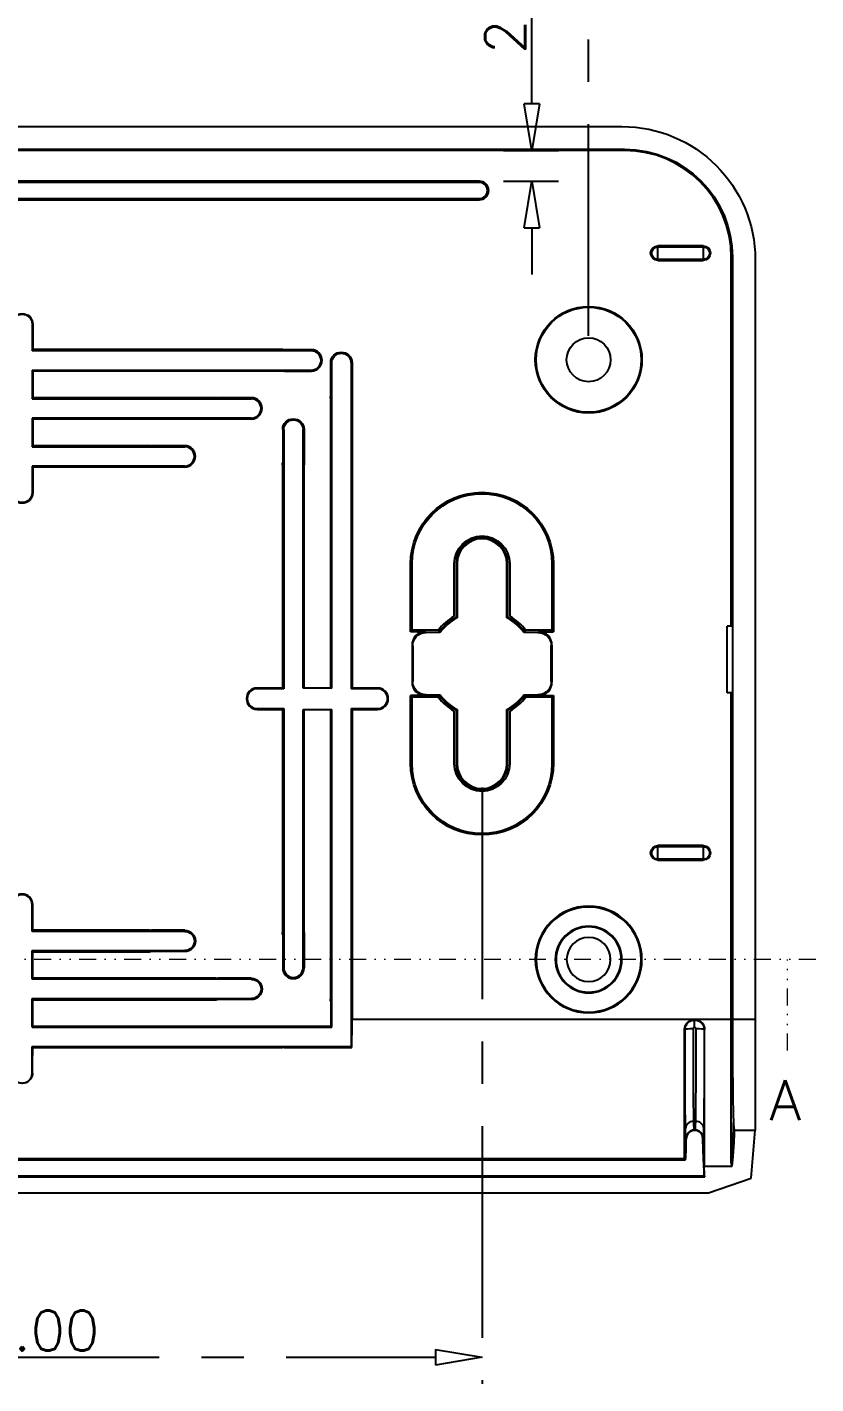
# Model space of a CAD drawing. Header units: millimetres. Extents: x 3683 to 5830, y 1279 to 1555.
# Drawn here: x 3800.8 to 3859.9, y 1395.7 to 1497.5 of the extents above; entities that cross this region are included whole.
import ezdxf

# ---------------------------------------------------------------- set-up
doc = ezdxf.new("R2010")
doc.units = ezdxf.units.MM
doc.header["$LTSCALE"] = 0.5
doc.linetypes.add('CENTER', pattern=[50.8, 31.75, -6.35, 6.35, -6.35])
doc.linetypes.add('DIVIDE', pattern=[31.75, 12.7, -6.35, 0, -6.35, 0, -6.35])
for name, color, linetype, true_color in [('1', 7, 'Continuous', 0xffffff), ('112', 7, 'Continuous', 0xffffff), ('30', 7, 'Continuous', 0xffffff)]:
    doc.layers.add(name, color=color, linetype=linetype, true_color=true_color)
doc.layers.add('dim', color=82, linetype='Continuous', lineweight=9)
doc.layers.add('hatch', color=56, linetype='Continuous', lineweight=9)
doc.styles.add('blockfont', font='simplex.shx', dxfattribs={"bigfont": 'bigfont'})
doc.styles.get("Standard").update_dxf_attribs({"font": 'txt', "bigfont": 'gbcbig.shx'})
doc.dimstyles.new('VT-3.00', dxfattribs={"dimtxt": 3, "dimasz": 3.5, "dimexe": 2, "dimexo": 1.8, "dimgap": 0.5, "dimtad": 1, "dimzin": 0, "dimdsep": 46, "dimtxsty": 'Standard', "dimblk": 'CLOSEDBLANK', "dimcen": 0.3, "dimclrd": 1, "dimclre": 1, "dimclrt": 7, "dimadec": 1, "dimazin": 0, "dimtfac": 1, "dimtofl": 0, "dimtmove": 0, "dimatfit": 3, "dimldrblk": 'CLOSEDBLANK', "dimfxl": 0, "dimtolj": 1, "dimtzin": 0, "dimarcsym": 0})

# ---------------------------------------------------------------- blocks, each defined once
blk = doc.blocks.new('_ClosedBlank')
at = {"color": 0, "linetype": 'ByBlock', "lineweight": -2}
for p, q in [((-1, 0.167), (0, 0)), ((-1, 0.167), (-1, -0.167)), ((0, 0), (-1, -0.167))]:
    blk.add_line(p, q, dxfattribs=at)
blk = doc.blocks.new('*D2')
at = {"layer": 'Defpoints', "color": 0, "linetype": 'CENTER'}
for p in [(8313.66, 3101.62), (8228.66, 3065.13), (8313.66, 3065.13)]:
    blk.add_point(p, dxfattribs=at)
at = {"layer": 'dim', "color": 1, "linetype": 'CENTER', "lineweight": -2}
for p, q in [((8228.66, 3066.93), (8228.66, 3103.62)), ((8313.66, 3066.93), (8313.66, 3103.62)), ((8232.16, 3101.62), (8310.16, 3101.62))]:
    blk.add_line(p, q, dxfattribs=at)
at = {"layer": 'dim', "color": 1, "linetype": 'CENTER', "lineweight": -2, "xscale": 3.5, "yscale": 3.5, "zscale": 3.5, "rotation": 180}
blk.add_blockref('_ClosedBlank', (8228.66, 3101.62), dxfattribs=at)
at = {"layer": 'dim', "color": 1, "linetype": 'CENTER', "lineweight": -2, "xscale": 3.5, "yscale": 3.5, "zscale": 3.5}
blk.add_blockref('_ClosedBlank', (8313.66, 3101.62), dxfattribs=at)
at = {"layer": 'dim', "color": 7, "linetype": 'CENTER', "insert": (8271.16, 3103.62), "char_height": 3, "attachment_point": 5}
blk.add_mtext('\\A1;85.00', dxfattribs=at)
blk = doc.blocks.new('*D4')
at = {"layer": 'Defpoints', "color": 0, "linetype": 'CENTER'}
for p in [(8236.66, 3034.83), (8305.66, 3034.83), (8305.66, 2990.29)]:
    blk.add_point(p, dxfattribs=at)
at = {"layer": 'dim', "color": 1, "linetype": 'CENTER', "lineweight": -2}
for p, q in [((8236.66, 3033.03), (8236.66, 2988.29)), ((8305.66, 3033.03), (8305.66, 2988.29)), ((8240.16, 2990.29), (8302.16, 2990.29))]:
    blk.add_line(p, q, dxfattribs=at)
at = {"layer": 'dim', "color": 1, "linetype": 'CENTER', "lineweight": -2, "xscale": 3.5, "yscale": 3.5, "zscale": 3.5, "rotation": 180}
blk.add_blockref('_ClosedBlank', (8236.66, 2990.29), dxfattribs=at)
at = {"layer": 'dim', "color": 1, "linetype": 'CENTER', "lineweight": -2, "xscale": 3.5, "yscale": 3.5, "zscale": 3.5}
blk.add_blockref('_ClosedBlank', (8305.66, 2990.29), dxfattribs=at)
at = {"layer": 'dim', "color": 7, "linetype": 'CENTER', "insert": (8271.16, 2992.29), "char_height": 3, "attachment_point": 5}
blk.add_mtext('\\A1;69.00', dxfattribs=at)
blk = doc.blocks.new('*D75')
at = {"layer": 'Defpoints', "color": 0, "linetype": 'CENTER'}
for p in [(8305.46, 3080.83), (8309.4, 3080.83), (8305.46, 3078.53)]:
    blk.add_point(p, dxfattribs=at)
at = {"layer": 'dim', "color": 1, "linetype": 'CENTER', "lineweight": -2}
for p, q in [((8309.4, 3084.33), (8309.4, 3097.33)), ((8307.26, 3080.83), (8311.4, 3080.83)), ((8307.26, 3078.53), (8311.4, 3078.53)), ((8309.4, 3075.03), (8309.4, 3071.53))]:
    blk.add_line(p, q, dxfattribs=at)
at = {"layer": 'dim', "color": 1, "linetype": 'CENTER', "lineweight": -2, "xscale": 3.5, "yscale": 3.5, "zscale": 3.5}
for p, rotation in [((8309.4, 3080.83), 270), ((8309.4, 3078.53), 90)]:
    blk.add_blockref('_ClosedBlank', p, dxfattribs=dict(at, rotation=rotation))
at = {"layer": 'dim', "color": 7, "linetype": 'CENTER', "insert": (8307.4, 3092.58), "char_height": 3, "attachment_point": 5, "rotation": 90}
blk.add_mtext('\\A1;2.30', dxfattribs=at)

msp = doc.modelspace()

# ---------------------------------------------------------------- linework, layer by layer
at = {"layer": '112', "color": 7}
for p, q in [((3755.4, 1490), (3845.4, 1490)), ((3755.2, 1488.294), (3845.6, 1488.294)), ((3845.6, 1488.294), (3845.6, 1488.2)), ((3845.6, 1488.2), (3755.2, 1488.2)), ((3834.7, 1485.9), (3766.1, 1485.9)), ((3834.7, 1485.806), (3766.1, 1485.806)), ((3834.7, 1485.806), (3834.7, 1485.9)), ((3766.1, 1484.594), (3834.7, 1484.594)), ((3766.1, 1484.5), (3834.7, 1484.5)), ((3834.7, 1484.594), (3834.7, 1484.5)), ((3848.1, 1480.97), (3848.1, 1481.047)), ((3851.5, 1481.047), (3848.1, 1481.047)), ((3848.1, 1480.97), (3851.5, 1480.97)), ((3848.1, 1480.03), (3848.1, 1480.97)), ((3851.5, 1481.047), (3851.5, 1480.97)), ((3851.5, 1480.97), (3851.5, 1480.03)), ((3853.6, 1480.2), (3853.695, 1480.2)), ((3853.695, 1480.2), (3853.695, 1423)), ((3851.5, 1480.03), (3848.1, 1480.03)), ((3848.1, 1479.953), (3848.1, 1480.03)), ((3848.1, 1479.953), (3851.5, 1479.953)), ((3851.5, 1480.03), (3851.5, 1479.953)), ((3855.4, 1480), (3855.4, 1423)), ((3801.148, 1475.171), (3801.148, 1473.171)), ((3801.148, 1475.171), (3801.2, 1475.171)), ((3801.2, 1475.171), (3801.2, 1473.268)), ((3801.148, 1473.171), (3801.183, 1473.224)), ((3822.1, 1473.171), (3801.148, 1473.171)), ((3801.2, 1473.268), (3801.183, 1473.224)), ((3801.183, 1473.224), (3819.903, 1473.224)), ((3819.947, 1473.268), (3801.2, 1473.268)), ((3822.1, 1473.25), (3820.103, 1473.25)), ((3822.1, 1473.25), (3822.1, 1473.171)), ((3823.55, 1469.774), (3823.55, 1472.272)), ((3823.55, 1472.272), (3823.629, 1472.272)), ((3823.629, 1447.872), (3823.629, 1472.272)), ((3825.072, 1472.272), (3825.072, 1447.819)), ((3825.15, 1472.272), (3825.072, 1472.272)), ((3825.15, 1472.272), (3825.15, 1469.774)), ((3801.148, 1471.729), (3801.183, 1471.676)), ((3801.148, 1471.729), (3822.1, 1471.729)), ((3801.148, 1471.729), (3801.148, 1469.571)), ((3819.903, 1471.676), (3801.183, 1471.676)), ((3801.183, 1471.676), (3801.2, 1471.633)), ((3801.2, 1471.633), (3801.2, 1469.668)), ((3819.947, 1471.633), (3801.2, 1471.633)), ((3820.103, 1471.65), (3822.1, 1471.65)), ((3822.1, 1471.65), (3822.1, 1471.729)), ((3801.148, 1469.571), (3801.183, 1469.624)), ((3801.148, 1469.571), (3817.6, 1469.571)), ((3801.2, 1469.668), (3801.183, 1469.624)), ((3814.903, 1469.624), (3801.183, 1469.624)), ((3801.2, 1469.668), (3814.947, 1469.668)), ((3817.6, 1469.65), (3815.103, 1469.65)), ((3817.6, 1469.65), (3817.6, 1469.571)), ((3823.533, 1469.618), (3823.533, 1447.872)), ((3823.577, 1469.574), (3823.577, 1447.872)), ((3825.124, 1447.854), (3825.124, 1469.574)), ((3825.168, 1469.618), (3825.168, 1447.872)), ((3801.148, 1468.129), (3801.183, 1468.076)), ((3817.6, 1468.129), (3801.148, 1468.129)), ((3801.148, 1468.129), (3801.148, 1465.971)), ((3814.903, 1468.076), (3801.183, 1468.076)), ((3801.183, 1468.076), (3801.2, 1468.033)), ((3801.2, 1468.033), (3801.2, 1466.068)), ((3814.947, 1468.033), (3801.2, 1468.033)), ((3817.6, 1468.05), (3815.103, 1468.05)), ((3817.6, 1468.05), (3817.6, 1468.129)), ((3819.95, 1467.272), (3819.95, 1464.774)), ((3819.95, 1467.272), (3820.029, 1467.272)), ((3820.029, 1467.272), (3820.029, 1447.819)), ((3821.472, 1447.872), (3821.472, 1467.272)), ((3821.55, 1467.272), (3821.472, 1467.272)), ((3821.55, 1467.272), (3821.55, 1464.774)), ((3801.148, 1465.971), (3801.183, 1466.024)), ((3801.148, 1465.971), (3812.6, 1465.971)), ((3801.2, 1466.068), (3801.183, 1466.024)), ((3809.903, 1466.024), (3801.183, 1466.024)), ((3801.2, 1466.068), (3809.947, 1466.068)), ((3812.6, 1466.05), (3810.103, 1466.05)), ((3812.6, 1466.05), (3812.6, 1465.971)), ((3801.148, 1464.529), (3801.183, 1464.476)), ((3812.6, 1464.529), (3801.148, 1464.529)), ((3801.148, 1464.529), (3801.148, 1462.529)), ((3809.903, 1464.476), (3801.183, 1464.476)), ((3801.183, 1464.476), (3801.2, 1464.433)), ((3801.2, 1464.433), (3801.2, 1462.529)), ((3809.947, 1464.433), (3801.2, 1464.433)), ((3812.6, 1464.45), (3810.103, 1464.45)), ((3812.6, 1464.45), (3812.6, 1464.529)), ((3819.933, 1464.618), (3819.933, 1447.872)), ((3819.977, 1464.574), (3819.977, 1447.854)), ((3821.524, 1464.574), (3821.524, 1447.872)), ((3821.568, 1447.872), (3821.568, 1464.618)), ((3801.148, 1462.529), (3801.2, 1462.529)), ((3829.546, 1452.095), (3829.546, 1457.2)), ((3829.65, 1457.2), (3829.546, 1457.2)), ((3829.65, 1452.2), (3829.65, 1457.2)), ((3832.819, 1453.269), (3832.819, 1457.2)), ((3832.95, 1457.2), (3833.029, 1457.2)), ((3832.95, 1457.2), (3832.95, 1453.193)), ((3833.029, 1457.2), (3833.029, 1453.146)), ((3836.85, 1457.2), (3836.772, 1457.2)), ((3836.772, 1453.146), (3836.772, 1457.2)), ((3836.85, 1453.193), (3836.85, 1457.2)), ((3836.982, 1457.2), (3836.982, 1453.269)), ((3840.15, 1457.2), (3840.15, 1452.2)), ((3840.15, 1457.2), (3840.255, 1457.2)), ((3840.255, 1457.2), (3840.255, 1452.095)), ((3829.65, 1452.2), (3829.546, 1452.095)), ((3830.649, 1452.095), (3829.546, 1452.095)), ((3831.612, 1452.2), (3829.65, 1452.2)), ((3830.701, 1452.043), (3830.649, 1452.095)), ((3831.756, 1452.043), (3830.701, 1452.043)), ((3839.099, 1452.043), (3838.045, 1452.043)), ((3840.15, 1452.2), (3838.189, 1452.2)), ((3839.152, 1452.095), (3839.099, 1452.043)), ((3839.152, 1452.095), (3840.255, 1452.095)), ((3840.15, 1452.2), (3840.255, 1452.095)), ((3829.65, 1451.097), (3829.65, 1448.304)), ((3829.65, 1451.097), (3829.703, 1451.044)), ((3829.703, 1451.044), (3829.703, 1448.356)), ((3840.098, 1451.044), (3840.15, 1451.097)), ((3840.098, 1448.356), (3840.098, 1451.044)), ((3840.15, 1451.097), (3840.15, 1448.304)), ((3819.933, 1447.872), (3818.029, 1447.872)), ((3818.029, 1447.819), (3818.029, 1447.872)), ((3820.029, 1447.819), (3818.029, 1447.819)), ((3819.977, 1447.854), (3819.933, 1447.872)), ((3820.029, 1447.819), (3819.977, 1447.854)), ((3823.629, 1447.872), (3821.472, 1447.872)), ((3825.072, 1447.819), (3825.124, 1447.854)), ((3827.072, 1447.819), (3825.072, 1447.819)), ((3825.168, 1447.872), (3825.124, 1447.854)), ((3827.072, 1447.872), (3825.168, 1447.872)), ((3827.072, 1447.819), (3827.072, 1447.872)), ((3829.703, 1448.356), (3829.65, 1448.304)), ((3840.15, 1448.304), (3840.098, 1448.356)), ((3829.65, 1447.2), (3829.546, 1447.305)), ((3830.649, 1447.305), (3829.546, 1447.305)), ((3829.546, 1442.2), (3829.546, 1447.305)), ((3829.65, 1447.2), (3831.612, 1447.2)), ((3829.65, 1442.2), (3829.65, 1447.2)), ((3830.649, 1447.305), (3830.701, 1447.357)), ((3830.701, 1447.357), (3831.756, 1447.357)), ((3838.045, 1447.357), (3839.099, 1447.357)), ((3838.189, 1447.2), (3840.15, 1447.2)), ((3839.099, 1447.357), (3839.152, 1447.305)), ((3839.152, 1447.305), (3840.255, 1447.305)), ((3840.15, 1447.2), (3840.255, 1447.305)), ((3840.15, 1447.2), (3840.15, 1442.2)), ((3840.255, 1447.305), (3840.255, 1442.2)), ((3853.6, 1423), (3853.6, 1447.5)), ((3818.029, 1446.324), (3818.029, 1446.272)), ((3818.029, 1446.324), (3820.029, 1446.324)), ((3818.029, 1446.272), (3819.933, 1446.272)), ((3819.933, 1446.272), (3819.977, 1446.289)), ((3819.933, 1446.272), (3819.933, 1429.525)), ((3819.977, 1446.289), (3820.029, 1446.324)), ((3819.977, 1446.289), (3819.977, 1429.569)), ((3820.029, 1446.324), (3820.029, 1426.872)), ((3821.472, 1426.872), (3821.472, 1446.272)), ((3821.472, 1446.272), (3823.629, 1446.272)), ((3821.524, 1446.272), (3821.524, 1429.569)), ((3821.568, 1429.525), (3821.568, 1446.272)), ((3823.533, 1446.272), (3823.533, 1424.525)), ((3823.577, 1446.272), (3823.577, 1424.569)), ((3823.629, 1422.415), (3823.629, 1446.272)), ((3825.072, 1446.324), (3825.124, 1446.289)), ((3825.072, 1446.324), (3825.072, 1420.972)), ((3825.072, 1446.324), (3827.072, 1446.324)), ((3825.124, 1424.569), (3825.124, 1446.289)), ((3825.124, 1446.289), (3825.168, 1446.272)), ((3825.168, 1446.272), (3827.072, 1446.272)), ((3825.168, 1446.272), (3825.168, 1424.525)), ((3827.072, 1446.324), (3827.072, 1446.272)), ((3832.819, 1442.2), (3832.819, 1446.131)), ((3832.95, 1446.208), (3832.95, 1442.2)), ((3833.029, 1446.254), (3833.029, 1442.2)), ((3836.772, 1442.2), (3836.772, 1446.254)), ((3836.85, 1442.2), (3836.85, 1446.208)), ((3836.982, 1446.131), (3836.982, 1442.2)), ((3829.65, 1442.2), (3829.546, 1442.2)), ((3832.95, 1442.2), (3833.029, 1442.2)), ((3836.85, 1442.2), (3836.772, 1442.2)), ((3840.15, 1442.2), (3840.255, 1442.2)), ((3848.1, 1435.97), (3848.1, 1436.047)), ((3851.5, 1436.047), (3848.1, 1436.047)), ((3848.1, 1435.03), (3848.1, 1435.97)), ((3848.1, 1435.97), (3851.5, 1435.97)), ((3851.5, 1436.047), (3851.5, 1435.97)), ((3851.5, 1435.97), (3851.5, 1435.03)), ((3851.5, 1435.03), (3848.1, 1435.03)), ((3848.1, 1434.953), (3848.1, 1435.03)), ((3848.1, 1434.953), (3851.5, 1434.953)), ((3851.5, 1435.03), (3851.5, 1434.953)), ((3801.148, 1429.615), (3801.148, 1431.615)), ((3801.148, 1431.615), (3801.2, 1431.615)), ((3801.2, 1429.711), (3801.2, 1431.615)), ((3801.148, 1429.615), (3801.183, 1429.667)), ((3812.6, 1429.615), (3801.148, 1429.615)), ((3801.183, 1429.667), (3801.2, 1429.711)), ((3809.903, 1429.667), (3801.183, 1429.667)), ((3809.947, 1429.711), (3801.2, 1429.711)), ((3812.6, 1429.693), (3810.103, 1429.693)), ((3812.6, 1429.693), (3812.6, 1429.615)), ((3819.95, 1429.369), (3819.95, 1426.872)), ((3821.55, 1429.369), (3821.55, 1426.872)), ((3801.148, 1426.015), (3801.148, 1428.172)), ((3801.148, 1428.172), (3801.183, 1428.12)), ((3801.148, 1428.172), (3812.6, 1428.172)), ((3801.2, 1428.076), (3801.183, 1428.12)), ((3809.903, 1428.12), (3801.183, 1428.12)), ((3801.2, 1426.111), (3801.2, 1428.076)), ((3801.2, 1428.076), (3809.947, 1428.076)), ((3812.6, 1428.093), (3810.103, 1428.093)), ((3812.6, 1428.093), (3812.6, 1428.172)), ((3819.95, 1426.872), (3820.029, 1426.872)), ((3821.55, 1426.872), (3821.472, 1426.872)), ((3801.148, 1426.015), (3801.183, 1426.067)), ((3801.183, 1426.067), (3801.2, 1426.111)), ((3814.903, 1426.067), (3801.183, 1426.067)), ((3814.947, 1426.111), (3801.2, 1426.111)), ((3817.6, 1426.093), (3815.103, 1426.093)), ((3817.6, 1426.093), (3817.6, 1426.015)), ((3801.148, 1422.415), (3801.148, 1424.572)), ((3801.148, 1424.572), (3801.183, 1424.52)), ((3801.2, 1424.476), (3801.183, 1424.52)), ((3814.903, 1424.52), (3801.183, 1424.52)), ((3801.2, 1422.511), (3801.2, 1424.476)), ((3801.2, 1424.476), (3814.947, 1424.476)), ((3817.6, 1424.493), (3815.103, 1424.493)), ((3817.6, 1424.493), (3817.6, 1424.572)), ((3823.55, 1424.369), (3823.55, 1422.493)), ((3825.15, 1424.369), (3825.15, 1423)), ((3801.148, 1422.415), (3801.183, 1422.467)), ((3801.148, 1422.415), (3823.629, 1422.415)), ((3801.183, 1422.467), (3801.2, 1422.511)), ((3819.903, 1422.467), (3801.183, 1422.467)), ((3801.2, 1422.511), (3819.947, 1422.511)), ((3820.103, 1422.493), (3823.55, 1422.493)), ((3823.629, 1422.415), (3823.55, 1422.493)), ((3850.85, 1423), (3825.15, 1423)), ((3850.1, 1422.25), (3850.137, 1422.25)), ((3853.6, 1423), (3850.85, 1423)), ((3850.85, 1422.963), (3850.85, 1423)), ((3850.85, 1422.406), (3850.85, 1422.963)), ((3851.563, 1422.25), (3851.6, 1422.25)), ((3853.695, 1423), (3853.6, 1423)), ((3855.4, 1423), (3853.695, 1423)), ((3855.4, 1423), (3855.4, 1414.7)), ((3801.148, 1420.972), (3801.183, 1420.92)), ((3801.148, 1420.972), (3825.072, 1420.972)), ((3801.148, 1418.972), (3801.148, 1420.972)), ((3801.183, 1420.92), (3819.903, 1420.92)), ((3801.193, 1420.894), (3801.183, 1420.92)), ((3801.193, 1420.894), (3819.929, 1420.894)), ((3820.05, 1420.904), (3825.14, 1420.904)), ((3825.14, 1420.904), (3825.072, 1420.972)), ((3801.148, 1418.972), (3801.174, 1418.972)), ((3850.811, 1414.701), (3850.89, 1414.701)), ((3850.867, 1414.678), (3850.834, 1414.678)), ((3853.853, 1414.7), (3855.4, 1414.7)), ((3855.085, 1411.092), (3855.4, 1414.7)), ((3750.623, 1412.479), (3850.178, 1412.479)), ((3750.7, 1412.561), (3850.1, 1412.561)), ((3851.569, 1412), (3853.663, 1412)), ((3749.189, 1411.2), (3851.611, 1411.2)), ((3851.588, 1411.242), (3749.213, 1411.242)), ((3851.9, 1410), (3855.085, 1411.092)), ((3748.9, 1410), (3851.9, 1410))]:
    msp.add_line(p, q, dxfattribs=at)
for radius in [4, 3.939, 1.65]:
    msp.add_circle((3842.9, 1472.5), radius, dxfattribs=at)
at = {"layer": '112', "color": 7, "extrusion": (1.22461e-16, 0, -1)}
for radius in [4, 3.939, 2.5]:
    msp.add_circle((-3842.9, 1427.5), radius, dxfattribs=at)
at = {"layer": '112', "color": 7, "extrusion": (0, 0, -1)}
for radius in [2.448, 1.65]:
    msp.add_circle((-3842.9, 1427.5), radius, dxfattribs=at)
for centre, radius, start, end in [((-3845.4, 1480), 10, 90, 180), ((-3845.6, 1480.2), 8.094, 90, 180), ((-3800.4, 1475.171), 0.8, 0, 180), ((-3824.35, 1472.272), 0.8, 0, 180), ((-3824.35, 1472.272), 0.721, 0, 180), ((-3820.75, 1467.272), 0.8, 0, 180), ((-3820.75, 1467.272), 0.721, 0, 180), ((-3800.4, 1462.529), 0.8, 180, 0), ((-3834.9, 1457.2), 5.355, 0, 180), ((-3834.9, 1457.2), 5.25, 0, 180), ((-3834.9, 1449.7), 4, 37.25382, 60.8236), ((-3834.9, 1449.7), 4, 119.1764, 142.74618), ((-3834.9, 1449.7), 4, 299.1764, 322.74618), ((-3834.9, 1449.7), 4, 217.25382, 240.8236), ((-3834.9, 1442.2), 5.355, 180, 0), ((-3834.9, 1442.2), 5.25, 180, 0), ((-3812.6, 1428.893), 0.8, 90, 270), ((-3812.6, 1428.893), 0.721, 90, 270), ((-3817.6, 1425.293), 0.8, 90, 270), ((-3817.6, 1425.293), 0.721, 90, 270)]:
    msp.add_arc(centre, radius, start, end, dxfattribs=at)
at = {"layer": '112', "color": 7}
for centre, radius, start, end in [((3845.6, 1480.2), 8, 0, 90), ((3834.7, 1485.2), 0.7, 270, 90), ((3834.7, 1485.2), 0.606, 270, 90), ((3822.1, 1472.45), 0.8, 270, 90), ((3822.1, 1472.45), 0.721, 270, 90), ((3817.6, 1468.85), 0.8, 270, 90), ((3817.6, 1468.85), 0.721, 270, 90), ((3812.6, 1465.25), 0.8, 270, 90), ((3812.6, 1465.25), 0.721, 270, 90), ((3834.9, 1457.2), 1.95, 0, 180), ((3834.9, 1457.2), 1.871, 0, 180), ((3834.9, 1449.7), 4.131, 120.25041, 142.76064), ((3834.9, 1449.7), 3.921, 118.50438, 143.31355), ((3834.9, 1449.7), 3.921, 36.68645, 61.49562), ((3834.9, 1449.7), 4.131, 37.23936, 59.74959), ((3818.029, 1447.072), 0.8, 90, 270), ((3818.029, 1447.072), 0.748, 90, 270), ((3827.072, 1447.072), 0.8, 270, 90), ((3827.072, 1447.072), 0.748, 270, 90), ((3834.9, 1449.7), 4.131, 217.23936, 239.74959), ((3834.9, 1449.7), 3.921, 216.68645, 241.49562), ((3834.9, 1449.7), 3.921, 298.50438, 323.31355), ((3834.9, 1449.7), 4.131, 300.25041, 322.76064), ((3834.9, 1442.2), 1.95, 180, 0), ((3834.9, 1442.2), 1.871, 180, 0), ((3800.4, 1431.615), 0.8, 0, 180), ((3800.4, 1431.615), 0.748, 0, 180), ((3820.75, 1426.872), 0.8, 180, 0), ((3820.75, 1426.872), 0.721, 180, 0), ((3800.4, 1418.972), 0.748, 180, 0)]:
    msp.add_arc(centre, radius, start, end, dxfattribs=at)
at = {"layer": '112', "color": 7, "extrusion": (1.22461e-16, 0, -1)}
for centre, radius, start, end in [((-3848.1, 1480.5), 0.547, 270, 90), ((-3848.1, 1480.5), 0.47, 270, 90), ((-3851.5, 1480.5), 0.547, 90, 270), ((-3851.5, 1480.5), 0.47, 90, 270), ((-3800.4, 1475.171), 0.748, 0, 180), ((-3800.4, 1462.529), 0.748, 180, 0), ((-3834.9, 1457.2), 2.081, 0, 180), ((-3834.9, 1442.2), 2.081, 180, 0), ((-3848.1, 1435.5), 0.547, 270, 90), ((-3848.1, 1435.5), 0.47, 270, 90), ((-3851.5, 1435.5), 0.547, 90, 270), ((-3851.5, 1435.5), 0.47, 90, 270)]:
    msp.add_arc(centre, radius, start, end, dxfattribs=at)
at = {"layer": '112', "color": 7}
for centre, major_axis, ratio, start_param, end_param in [((3821.65, 1474.274), (1.876, 1.004), 0.1629061, 3.4369962, 3.6609023), ((3821.65, 1470.627), (-1.876, 1.004), 0.1629061, 5.7638757, 5.9877818), ((3816.65, 1470.674), (1.876, 1.004), 0.1629061, 3.4369962, 3.6609023), ((3822.527, 1471.321), (-1.004, 1.876), 0.1629061, 3.4369962, 3.6609023), ((3826.174, 1471.321), (1.004, 1.876), 0.1629061, 2.622283, 2.8461891), ((3816.65, 1467.027), (-1.876, 1.004), 0.1629061, 5.7638757, 5.9877818), ((3811.65, 1467.074), (1.876, 1.004), 0.1629061, 3.4369962, 3.6609023), ((3811.65, 1463.427), (-1.876, 1.004), 0.1629061, 5.7638757, 5.9877818), ((3818.927, 1466.321), (-1.004, 1.876), 0.1629061, 3.4369962, 3.6609023), ((3822.574, 1466.321), (1.004, 1.876), 0.1629061, 2.622283, 2.8461891), ((3830.652, 1451.094), (0.709, -0.709), 0.9972647, 2.357564, 3.9256213), ((3839.149, 1451.094), (-0.709, -0.709), 0.9972647, 2.357564, 3.9256213), ((3830.652, 1448.306), (0.709, 0.709), 0.9972647, 2.357564, 3.9256213), ((3839.149, 1448.306), (-0.709, 0.709), 0.9972647, 2.357564, 3.9256213), ((3811.65, 1430.717), (1.876, 1.004), 0.1629061, 3.4369962, 3.6609023), ((3818.927, 1427.822), (1.004, 1.876), 0.1629061, 5.7638757, 5.9877818), ((3822.574, 1427.822), (-1.004, 1.876), 0.1629061, 0.2954035, 0.5193096), ((3811.65, 1427.07), (-1.876, 1.004), 0.1629061, 5.7638757, 5.9877818), ((3816.65, 1427.117), (1.876, 1.004), 0.1629061, 3.4369962, 3.6609023), ((3816.65, 1423.47), (-1.876, 1.004), 0.1629061, 5.7638757, 5.9877818), ((3822.527, 1422.822), (1.004, 1.876), 0.1629061, 5.7638757, 5.9877818), ((3826.174, 1422.822), (-1.004, 1.876), 0.1629061, 0.2954035, 0.5193096), ((3821.65, 1423.517), (1.876, 1.004), 0.1629061, 3.4369962, 3.6609023), ((3824.574, 1423), (0, 11), 0.0524078, 4.5206631, 4.712389), ((3850.737, 1422.249), (0.6, 0), 0.084355, 1.5707723, 3.1240769), ((3850.963, 1422.249), (-0.6, 0), 0.084355, 3.1591084, 4.712413), ((3800.816, 1423), (0, 11), 0.0349208, 4.3374826, 4.5197096), ((3821.65, 1419.87), (-1.876, 1.004), 0.1629061, 5.814941, 5.9877818), ((3850.768, 1414.807), (0.6, 0.013), 0.9204946, 1.5508551, 3.0969102), ((3850.933, 1414.807), (-0.6, 0.013), 0.9204946, 3.1862751, 4.7323302), ((3850.811, 1414.101), (0.429, 0.419), 0.9997025, 0.7974295, 2.3440084), ((3850.89, 1414.101), (-0.429, 0.419), 0.9997025, 3.9391769, 5.4857558)]:
    msp.add_ellipse(centre, major_axis=major_axis, ratio=ratio, start_param=start_param, end_param=end_param, dxfattribs=at)
at = {"layer": '112', "color": 7, "extrusion": (0, 0, -1)}
for centre, major_axis, ratio, start_param, end_param in [((3819.941, 1472.565), (-0.499, -0.499), 0.9924325, 2.3599926, 2.5838987), ((3819.941, 1472.335), (-0.499, 0.499), 0.9924325, 3.6992866, 3.9231927), ((3814.941, 1468.965), (-0.499, -0.499), 0.9924325, 2.3599926, 2.5838987), ((3824.236, 1469.613), (0.499, -0.499), 0.9924325, 2.3599926, 2.5838987), ((3824.465, 1469.613), (-0.499, -0.499), 0.9924325, 3.6992866, 3.9231927), ((3814.941, 1468.735), (-0.499, 0.499), 0.9924325, 3.6992866, 3.9231927), ((3809.941, 1465.365), (-0.499, -0.499), 0.9924325, 2.3599926, 2.5838987), ((3809.941, 1465.135), (-0.499, 0.499), 0.9924325, 3.6992866, 3.9231927), ((3820.636, 1464.613), (0.499, -0.499), 0.9924325, 2.3599926, 2.5838987), ((3820.865, 1464.613), (-0.499, -0.499), 0.9924325, 3.6992866, 3.9231927), ((3830.704, 1451.041), (0.709, -0.709), 0.9972647, 2.357564, 3.9256213), ((3839.097, 1451.041), (-0.709, -0.709), 0.9972647, 2.357564, 3.9256213), ((3830.704, 1448.359), (0.709, 0.709), 0.9972647, 2.357564, 3.9256213), ((3839.097, 1448.359), (-0.709, 0.709), 0.9972647, 2.357564, 3.9256213), ((3809.941, 1429.008), (-0.499, -0.499), 0.9924325, 2.3599926, 2.5838987), ((3820.636, 1429.531), (0.499, 0.499), 0.9924325, 3.6992866, 3.9231927), ((3820.865, 1429.531), (-0.499, 0.499), 0.9924325, 2.3599926, 2.5838987), ((3809.941, 1428.779), (-0.499, 0.499), 0.9924325, 3.6992866, 3.9231927), ((3814.941, 1425.408), (-0.499, -0.499), 0.9924325, 2.3599926, 2.5838987), ((3814.941, 1425.179), (-0.499, 0.499), 0.9924325, 3.6992866, 3.9231927), ((3824.236, 1424.531), (0.499, 0.499), 0.9924325, 3.6992866, 3.9231927), ((3824.465, 1424.531), (-0.499, 0.499), 0.9924325, 2.3599926, 2.5838987), ((3819.941, 1421.808), (-0.499, -0.499), 0.9924325, 2.3599926, 2.5838987)]:
    msp.add_ellipse(centre, major_axis=major_axis, ratio=ratio, start_param=start_param, end_param=end_param, dxfattribs=at)
at = {"layer": '112', "color": 7}
for points in [[(3832.95, 1453.193), (3832.977, 1453.177), (3833.003, 1453.162), (3833.029, 1453.146)], [(3836.85, 1453.193), (3836.824, 1453.177), (3836.798, 1453.162), (3836.772, 1453.146)], [(3831.612, 1452.2), (3831.647, 1452.174), (3831.682, 1452.148), (3831.717, 1452.121)], [(3831.717, 1452.121), (3831.73, 1452.095), (3831.743, 1452.069), (3831.756, 1452.043)], [(3838.084, 1452.121), (3838.071, 1452.095), (3838.058, 1452.069), (3838.045, 1452.043)], [(3838.189, 1452.2), (3838.154, 1452.174), (3838.119, 1452.148), (3838.084, 1452.121)], [(3831.612, 1447.2), (3831.647, 1447.226), (3831.682, 1447.252), (3831.717, 1447.279)], [(3831.717, 1447.279), (3831.73, 1447.305), (3831.743, 1447.331), (3831.756, 1447.357)], [(3838.084, 1447.279), (3838.071, 1447.305), (3838.058, 1447.331), (3838.045, 1447.357)], [(3838.189, 1447.2), (3838.154, 1447.226), (3838.119, 1447.252), (3838.084, 1447.279)], [(3832.95, 1446.208), (3832.977, 1446.223), (3833.003, 1446.238), (3833.029, 1446.254)], [(3836.85, 1446.208), (3836.824, 1446.223), (3836.798, 1446.238), (3836.772, 1446.254)], [(3850.737, 1422.3), (3850.738, 1419.282), (3850.741, 1416.543), (3850.768, 1415.36)], [(3850.933, 1415.36), (3850.96, 1416.543), (3850.963, 1419.282), (3850.964, 1422.3)], [(3820.05, 1420.904), (3820.01, 1420.897), (3819.97, 1420.894), (3819.929, 1420.894)], [(3850.768, 1415.36), (3850.778, 1414.94), (3850.791, 1414.72), (3850.811, 1414.701)], [(3850.89, 1414.701), (3850.91, 1414.72), (3850.923, 1414.94), (3850.933, 1415.36)], [(3853.759, 1415.459), (3853.727, 1414.492), (3853.702, 1413.523), (3853.6, 1412.561)], [(3853.759, 1415.459), (3853.781, 1414.957), (3853.811, 1414.7), (3853.853, 1414.7)], [(3850.1, 1412.561), (3850.14, 1413.313), (3850.154, 1414.066), (3850.168, 1414.819)], [(3850.211, 1414.116), (3850.191, 1414.136), (3850.178, 1414.37), (3850.168, 1414.819)], [(3850.178, 1412.479), (3850.206, 1413.017), (3850.221, 1413.554), (3850.234, 1414.092)], [(3850.811, 1414.701), (3850.818, 1414.694), (3850.826, 1414.686), (3850.834, 1414.678)], [(3850.867, 1414.678), (3850.875, 1414.686), (3850.882, 1414.694), (3850.89, 1414.701)], [(3851.533, 1414.819), (3851.523, 1414.37), (3851.509, 1414.136), (3851.49, 1414.116)], [(3851.6, 1412.561), (3851.561, 1413.313), (3851.547, 1414.066), (3851.533, 1414.819)], [(3850.1, 1412.561), (3850.126, 1412.533), (3850.152, 1412.506), (3850.178, 1412.479)], [(3851.569, 1412), (3851.59, 1412), (3851.6, 1412.187), (3851.6, 1412.561)], [(3851.611, 1411.2), (3851.597, 1411.467), (3851.583, 1411.733), (3851.569, 1412)], [(3853.663, 1412), (3853.621, 1412), (3853.6, 1412.187), (3853.6, 1412.561)], [(3851.588, 1411.242), (3851.596, 1411.228), (3851.604, 1411.214), (3851.611, 1411.2)]]:
    msp.add_open_spline(points, degree=3, dxfattribs=at)
for points, knots in [([(3850.1, 1422.25), (3850.101, 1422.266), (3850.101, 1422.297), (3850.105, 1422.343), (3850.112, 1422.388), (3850.121, 1422.432), (3850.132, 1422.475), (3850.147, 1422.517), (3850.164, 1422.558), (3850.183, 1422.598), (3850.205, 1422.637), (3850.23, 1422.674), (3850.257, 1422.711), (3850.287, 1422.746), (3850.329, 1422.79), (3850.383, 1422.839), (3850.451, 1422.889), (3850.524, 1422.93), (3850.6, 1422.961), (3850.68, 1422.984), (3850.764, 1422.998), (3850.821, 1422.999), (3850.85, 1423)], [0, 0, 0, 0, 0.0400804, 0.0793698, 0.1179989, 0.1561054, 0.1938327, 0.2313285, 0.2687433, 0.3062284, 0.3439345, 0.3820095, 0.4205972, 0.4598356, 0.4998562, 0.5736565, 0.6451215, 0.7151485, 0.7846905, 0.8547205, 0.9261912, 1, 1, 1, 1]), ([(3850.1, 1412.561), (3850.1, 1412.733), (3850.1, 1412.941), (3850.1, 1413.428), (3850.1, 1413.705), (3850.1, 1414.176), (3850.1, 1414.342), (3850.1, 1414.688), (3850.1, 1414.868), (3850.1, 1415.428), (3850.1, 1415.828), (3850.1, 1416.468), (3850.1, 1416.688), (3850.1, 1417.029), (3850.1, 1417.145), (3850.1, 1417.377), (3850.1, 1417.494), (3850.1, 1418.084), (3850.1, 1418.572), (3850.1, 1419.327), (3850.1, 1419.583), (3850.1, 1420.102), (3850.1, 1420.367), (3850.1, 1421.166), (3850.1, 1421.705), (3850.1, 1422.25)], [0, 0, 0, 0, 0.125, 0.125, 0.25, 0.25, 0.3125, 0.3125, 0.375, 0.375, 0.5, 0.5, 0.5625, 0.5625, 0.59375, 0.59375, 0.625, 0.625, 0.75, 0.75, 0.8125, 0.8125, 0.875, 0.875, 1, 1, 1, 1]), ([(3850.137, 1422.25), (3850.137, 1422.273), (3850.139, 1422.297), (3850.143, 1422.343), (3850.147, 1422.366), (3850.161, 1422.434), (3850.175, 1422.479), (3850.211, 1422.565), (3850.233, 1422.605), (3850.285, 1422.683), (3850.315, 1422.719), (3850.381, 1422.785), (3850.417, 1422.815), (3850.495, 1422.867), (3850.535, 1422.889), (3850.621, 1422.925), (3850.666, 1422.94), (3850.734, 1422.953), (3850.757, 1422.957), (3850.804, 1422.962), (3850.827, 1422.963), (3850.85, 1422.963)], [0, 0, 0, 0, 0.0625, 0.0625, 0.125, 0.125, 0.25, 0.25, 0.375, 0.375, 0.5, 0.5, 0.625, 0.625, 0.75, 0.75, 0.875, 0.875, 0.9375, 0.9375, 1, 1, 1, 1]), ([(3850.168, 1414.819), (3850.154, 1415.451), (3850.148, 1416.485), (3850.14, 1419.075), (3850.138, 1420.656), (3850.137, 1422.25)], [0, 0, 0, 0, 0.5, 0.5, 1, 1, 1, 1]), ([(3850.85, 1422.406), (3850.822, 1422.406), (3850.794, 1422.393), (3850.753, 1422.355), (3850.737, 1422.329), (3850.737, 1422.3)], [0, 0, 0, 0, 0.5, 0.5, 1, 1, 1, 1]), ([(3850.85, 1423), (3850.866, 1423), (3850.897, 1422.999), (3850.944, 1422.995), (3850.989, 1422.989), (3851.033, 1422.98), (3851.076, 1422.968), (3851.118, 1422.954), (3851.159, 1422.937), (3851.199, 1422.917), (3851.237, 1422.895), (3851.275, 1422.87), (3851.312, 1422.843), (3851.347, 1422.813), (3851.391, 1422.772), (3851.44, 1422.717), (3851.489, 1422.649), (3851.53, 1422.576), (3851.562, 1422.5), (3851.584, 1422.42), (3851.598, 1422.336), (3851.6, 1422.279), (3851.6, 1422.25)], [0, 0, 0, 0, 0.0400578, 0.0793267, 0.1179382, 0.1560304, 0.1937471, 0.2312366, 0.2686498, 0.3061385, 0.3438535, 0.3819431, 0.4205513, 0.4598161, 0.4998691, 0.5736139, 0.645044, 0.7150558, 0.7846008, 0.8546492, 0.926151, 1, 1, 1, 1]), ([(3850.85, 1422.963), (3850.874, 1422.963), (3850.897, 1422.962), (3850.943, 1422.957), (3850.966, 1422.953), (3851.034, 1422.94), (3851.079, 1422.926), (3851.165, 1422.889), (3851.206, 1422.867), (3851.284, 1422.815), (3851.32, 1422.785), (3851.386, 1422.719), (3851.416, 1422.683), (3851.468, 1422.605), (3851.49, 1422.565), (3851.526, 1422.48), (3851.54, 1422.435), (3851.554, 1422.366), (3851.558, 1422.343), (3851.562, 1422.297), (3851.563, 1422.273), (3851.563, 1422.25)], [0, 0, 0, 0, 0.0625, 0.0625, 0.125, 0.125, 0.25, 0.25, 0.375, 0.375, 0.5, 0.5, 0.625, 0.625, 0.75, 0.75, 0.875, 0.875, 0.9375, 0.9375, 1, 1, 1, 1]), ([(3850.964, 1422.3), (3850.964, 1422.328), (3850.948, 1422.355), (3850.906, 1422.393), (3850.879, 1422.406), (3850.85, 1422.406)], [0, 0, 0, 0, 0.5, 0.5, 1, 1, 1, 1]), ([(3851.563, 1422.25), (3851.563, 1420.656), (3851.561, 1419.083), (3851.553, 1416.492), (3851.546, 1415.451), (3851.533, 1414.819)], [0, 0, 0, 0, 0.5, 0.5, 1, 1, 1, 1]), ([(3851.6, 1412.561), (3851.6, 1412.733), (3851.6, 1412.941), (3851.601, 1413.428), (3851.601, 1413.705), (3851.601, 1414.176), (3851.601, 1414.342), (3851.601, 1414.688), (3851.6, 1414.868), (3851.6, 1415.428), (3851.6, 1415.828), (3851.6, 1416.468), (3851.6, 1416.688), (3851.6, 1417.029), (3851.6, 1417.145), (3851.6, 1417.377), (3851.6, 1417.494), (3851.6, 1418.084), (3851.6, 1418.572), (3851.6, 1419.327), (3851.6, 1419.583), (3851.6, 1420.102), (3851.6, 1420.367), (3851.6, 1421.166), (3851.6, 1421.705), (3851.6, 1422.25)], [0, 0, 0, 0, 0.125, 0.125, 0.25, 0.25, 0.3125, 0.3125, 0.375, 0.375, 0.5, 0.5, 0.5625, 0.5625, 0.59375, 0.59375, 0.625, 0.625, 0.75, 0.75, 0.8125, 0.8125, 0.875, 0.875, 1, 1, 1, 1]), ([(3853.6, 1412.561), (3853.6, 1413.283), (3853.6, 1414.705), (3853.6, 1418.422), (3853.6, 1420.708), (3853.6, 1423)], [0, 0, 0, 0, 0.5, 0.5, 1, 1, 1, 1]), ([(3853.695, 1423), (3853.695, 1421.427), (3853.698, 1419.862), (3853.716, 1417.18), (3853.731, 1416.116), (3853.759, 1415.459)], [0, 0, 0, 0, 0.5, 0.5, 1, 1, 1, 1]), ([(3801.174, 1418.972), (3801.172, 1418.874), (3801.153, 1418.779), (3801.097, 1418.643), (3801.074, 1418.6), (3801.02, 1418.518), (3800.989, 1418.479), (3800.919, 1418.408), (3800.881, 1418.376), (3800.798, 1418.318), (3800.753, 1418.293), (3800.658, 1418.253), (3800.609, 1418.237), (3800.507, 1418.216), (3800.454, 1418.21), (3800.35, 1418.21), (3800.298, 1418.215), (3800.195, 1418.236), (3800.145, 1418.252), (3800.05, 1418.292), (3800.005, 1418.317), (3799.921, 1418.374), (3799.883, 1418.406), (3799.813, 1418.478), (3799.782, 1418.517), (3799.728, 1418.599), (3799.704, 1418.642), (3799.667, 1418.733), (3799.653, 1418.779), (3799.633, 1418.874), (3799.628, 1418.923), (3799.627, 1418.972)], [0, 0, 0, 0, 0.125, 0.125, 0.1875, 0.1875, 0.25, 0.25, 0.3125, 0.3125, 0.375, 0.375, 0.4375, 0.4375, 0.5, 0.5, 0.5625, 0.5625, 0.625, 0.625, 0.6875, 0.6875, 0.75, 0.75, 0.8125, 0.8125, 0.875, 0.875, 0.9375, 0.9375, 1, 1, 1, 1]), ([(3850.234, 1414.092), (3850.227, 1414.099), (3850.22, 1414.106), (3850.214, 1414.113), (3850.211, 1414.116)], [0, 0, 0, 0, 0.8920263, 1, 1, 1, 1]), ([(3850.834, 1414.678), (3850.795, 1414.678), (3850.756, 1414.674), (3850.681, 1414.659), (3850.643, 1414.648), (3850.572, 1414.619), (3850.538, 1414.601), (3850.473, 1414.559), (3850.442, 1414.534), (3850.387, 1414.48), (3850.362, 1414.451), (3850.318, 1414.387), (3850.299, 1414.353), (3850.253, 1414.247), (3850.236, 1414.17), (3850.234, 1414.092)], [0, 0, 0, 0, 0.125, 0.125, 0.25, 0.25, 0.375, 0.375, 0.5, 0.5, 0.625, 0.625, 0.75, 0.75, 1, 1, 1, 1]), ([(3851.467, 1414.092), (3851.466, 1414.131), (3851.461, 1414.17), (3851.445, 1414.245), (3851.433, 1414.282), (3851.402, 1414.353), (3851.383, 1414.387), (3851.339, 1414.45), (3851.314, 1414.48), (3851.259, 1414.534), (3851.229, 1414.558), (3851.164, 1414.601), (3851.129, 1414.619), (3851.023, 1414.662), (3850.945, 1414.678), (3850.867, 1414.678)], [0, 0, 0, 0, 0.125, 0.125, 0.25, 0.25, 0.375, 0.375, 0.5, 0.5, 0.625, 0.625, 0.75, 0.75, 1, 1, 1, 1]), ([(3851.49, 1414.116), (3851.483, 1414.109), (3851.476, 1414.102), (3851.47, 1414.095), (3851.467, 1414.092)], [0, 0, 0, 0, 0.8920263, 1, 1, 1, 1]), ([(3851.588, 1411.242), (3851.576, 1411.479), (3851.557, 1411.836), (3851.538, 1412.192), (3851.526, 1412.429), (3851.519, 1412.548), (3851.502, 1412.904), (3851.494, 1413.142), (3851.479, 1413.617), (3851.473, 1413.855), (3851.467, 1414.092)], [0, 0, 0, 0, 0.25, 0.375, 0.375, 0.5, 0.5, 0.75, 0.75, 1, 1, 1, 1]), ([(3853.663, 1412), (3853.675, 1412.112), (3853.687, 1412.225), (3853.71, 1412.449), (3853.723, 1412.561), (3853.755, 1412.898), (3853.771, 1413.123), (3853.814, 1413.798), (3853.835, 1414.249), (3853.853, 1414.7)], [0, 0, 0, 0, 0.125, 0.125, 0.25, 0.25, 0.5, 0.5, 1, 1, 1, 1])]:
    msp.add_open_spline(points, degree=3, knots=knots, dxfattribs=at)
at = {"layer": '30', "color": 35}
for p, q in [((3853.6, 1452.499), (3853.6, 1480.2)), ((3853.3, 1447.5), (3853.3, 1452.5)), ((3853.689, 1452.5), (3853.3, 1452.5)), ((3853.689, 1452.5), (3853.689, 1447.5)), ((3853.689, 1447.5), (3853.3, 1447.5)), ((3817.6, 1426.015), (3801.148, 1426.015)), ((3801.148, 1424.572), (3817.6, 1424.572))]:
    msp.add_line(p, q, dxfattribs=at)
at = {"layer": 'hatch', "color": 2, "linetype": 'DIVIDE', "ltscale": 0.2}
for p, q in [((3859.947, 1427.5), (3800.4, 1427.5)), ((3857.811, 1420.675), (3857.811, 1427.5))]:
    msp.add_line(p, q, dxfattribs=at)
msp.add_solid([(3857.811, 1427.5), (3858.615, 1424.5), (3857.007, 1424.5), (3857.811, 1427.5)], dxfattribs=at)

# ---------------------------------------------------------------- texts
at = {"layer": '1', "color": 7, "style": 'blockfont', "width": 1.038}
msp.add_text('A', height=3, dxfattribs=at).set_placement((3856.454, 1415.44))

# ---------------------------------------------------------------- dimensions: what is measured, and where the dimension line sits
at = {"layer": 'dim', "linetype": 'CENTER'}
dim = msp.add_linear_dim(base=(3842.9, 1508.987), p1=(3757.9, 1472.5), p2=(3842.9, 1472.5), dimstyle='VT-3.00', dxfattribs=at)
dim.commit()
dim.dimension.update_dxf_attribs({"geometry": '*D2', "text_midpoint": (3800.4, 1508.987), "dimtype": 128, "insert": (-4470.759, -1592.63)})
dim = msp.add_linear_dim(base=(3838.639, 1488.2), p1=(3834.7, 1485.9), p2=(3834.7, 1488.2), angle=90, dimstyle='VT-3.00', dxfattribs=at)
dim.commit()
dim.dimension.update_dxf_attribs({"geometry": '*D75', "text_midpoint": (3836.639, 1499.95), "insert": (-4470.759, -1592.63)})
dim = msp.add_linear_dim(base=(3834.9, 1397.663), p1=(3765.9, 1442.2), p2=(3834.9, 1442.2), dimstyle='VT-3.00', dxfattribs=at)
dim.commit()
dim.dimension.update_dxf_attribs({"geometry": '*D4', "text_midpoint": (3800.4, 1399.663), "insert": (-4470.759, -1592.63)})

doc.saveas('drawing.dxf')
